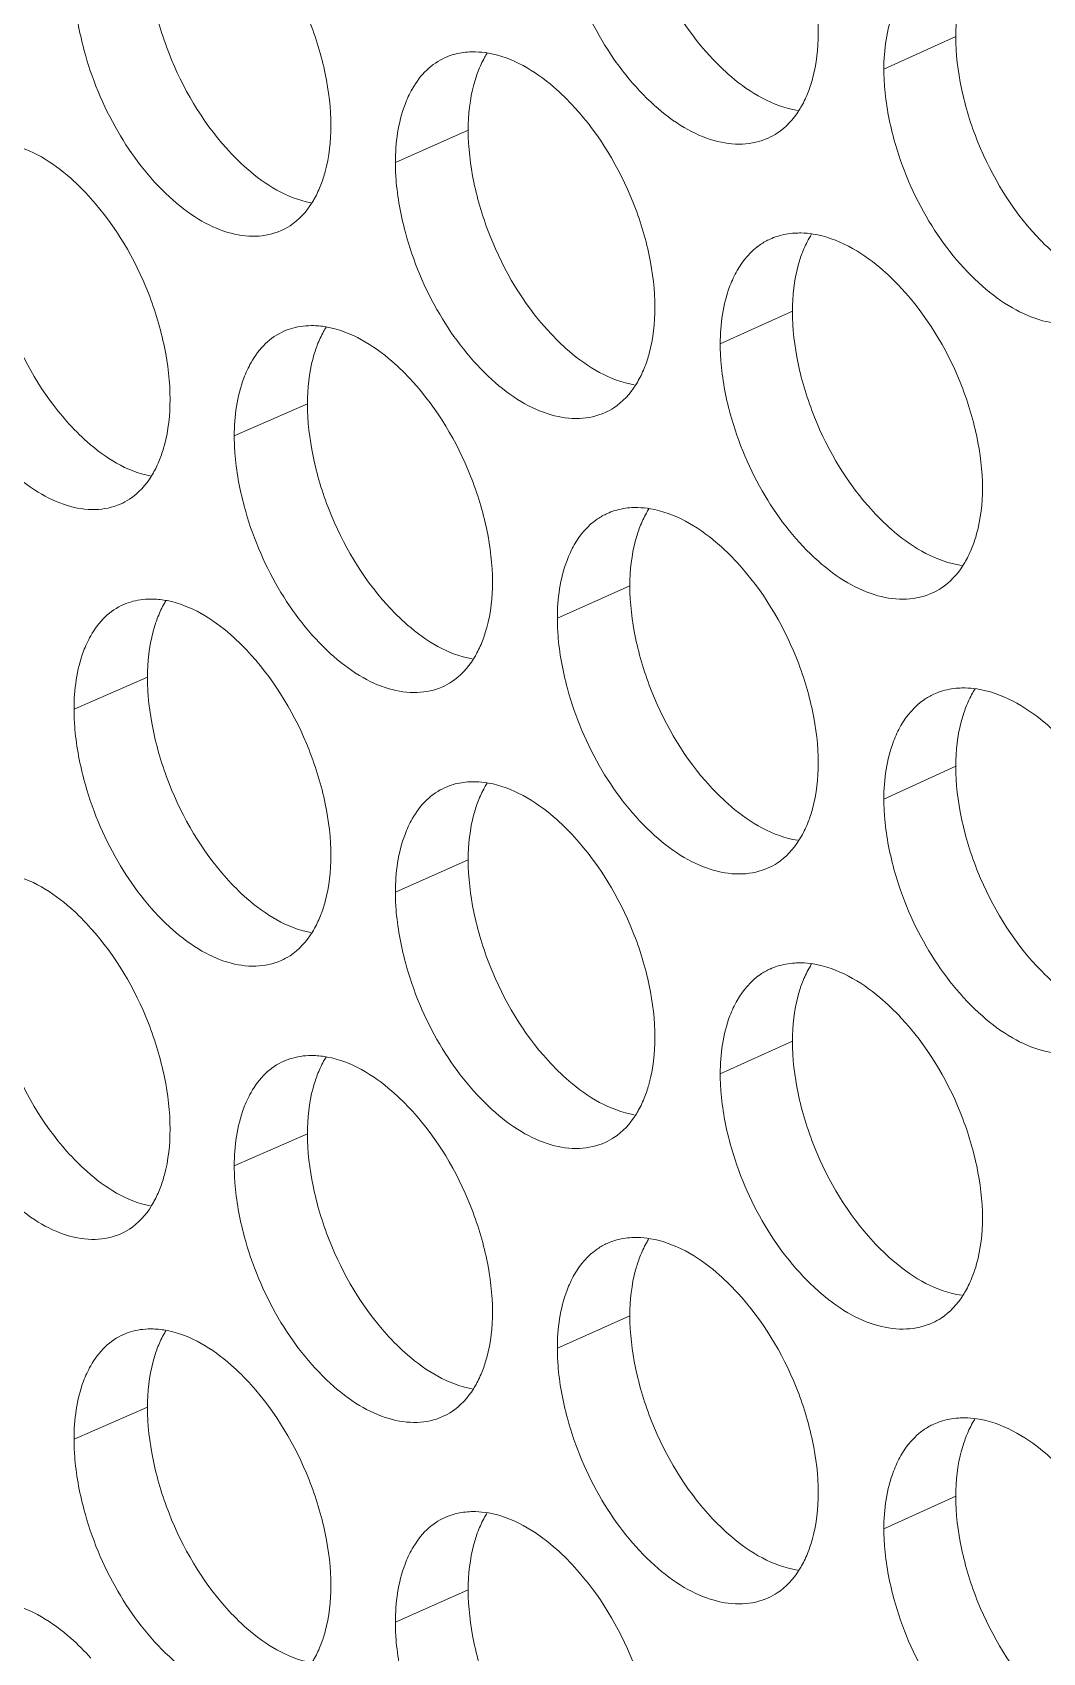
# Model space of a CAD drawing. Header units: millimetres. Extents: x 1177 to 4147, y 93 to 2194.
# Drawn here: x 2555.49 to 2566.4, y 786.15 to 803.63 of the extents above; entities that cross this region are included whole.
import ezdxf

# ---------------------------------------------------------------- set-up
doc = ezdxf.new("R2010")
doc.units = ezdxf.units.MM
doc.header["$LTSCALE"] = 0.1
doc.layers.get('0').update_dxf_attribs({"lineweight": 13})
doc.layers.add('标注', color=251, linetype='Continuous', lineweight=9)

# ---------------------------------------------------------------- blocks, each defined once
blk = doc.blocks.new('02')
at = {"layer": '标注'}
for p, q in [((4434.072, 739.255), (4432.963, 738.75)), ((4426.555, 737.811), (4425.432, 737.313)), ((4431.553, 735.018), (4430.44, 734.515)), ((4424.075, 733.591), (4422.948, 733.096)), ((4429.047, 730.786), (4427.929, 730.286)), ((4421.609, 729.377), (4420.477, 728.885)), ((4421.609, 729.377), (4420.477, 728.885)), ((4434.072, 728.005), (4432.963, 727.5)), ((4426.555, 726.561), (4425.432, 726.063)), ((4426.555, 726.561), (4425.432, 726.063)), ((4431.553, 723.768), (4430.44, 723.265)), ((4431.553, 723.768), (4430.44, 723.265)), ((4424.075, 722.341), (4422.948, 721.846)), ((4429.047, 719.536), (4427.929, 719.036)), ((4421.609, 718.127), (4420.477, 717.635)), ((4434.072, 716.755), (4432.963, 716.25)), ((4426.555, 715.311), (4425.432, 714.813))]:
    blk.add_line(p, q, dxfattribs=at)
for centre, radius, start, end in [((4426.606, 738.013), 1.001, 106.2734, 113.935), ((4431.628, 735.204), 1.017, 107.7472, 114.3481), ((4424.114, 733.802), 0.993, 105.5171, 113.729), ((4429.11, 730.981), 1.009, 107.0166, 114.1413), ((4421.636, 729.596), 0.984, 104.7476, 113.5233), ((4421.636, 729.596), 0.984, 104.7476, 113.5233), ((4434.159, 728.183), 1.026, 108.4653, 114.5554), ((4426.606, 726.763), 1.001, 106.2734, 113.935), ((4426.606, 726.763), 1.001, 106.2734, 113.935), ((4431.628, 723.954), 1.017, 107.7472, 114.3481), ((4431.628, 723.954), 1.017, 107.7472, 114.3481), ((4424.114, 722.552), 0.993, 105.5171, 113.729), ((4429.11, 719.731), 1.009, 107.0166, 114.1413), ((4421.636, 718.346), 0.984, 104.7476, 113.5233), ((4434.159, 716.933), 1.026, 108.4653, 114.5554), ((4426.606, 715.513), 1.001, 106.2734, 113.935)]:
    blk.add_arc(centre, radius, start, end, dxfattribs=at)
for points, knots in [([(4431.952, 739.305), (4431.952, 739.574), (4431.883, 740.133), (4431.551, 741.214), (4431.092, 741.97), (4430.706, 742.39)], [0, 0, 0, 0, 0.238495, 0.494451, 1, 1, 1, 1]), ([(4429.047, 742.036), (4429.047, 741.767), (4429.116, 741.208), (4429.444, 740.127), (4429.9, 739.369), (4430.284, 738.949)], [0, 0, 0, 0, 0.238709, 0.494811, 1, 1, 1, 1]), ([(4424.437, 737.876), (4424.437, 738.145), (4424.369, 738.704), (4424.042, 739.786), (4423.591, 740.545), (4423.21, 740.969)], [0, 0, 0, 0, 0.238705, 0.494901, 1, 1, 1, 1]), ([(4421.609, 740.627), (4421.609, 740.357), (4421.676, 739.798), (4422, 738.716), (4422.447, 737.955), (4422.827, 737.531)], [0, 0, 0, 0, 0.238919, 0.49526, 1, 1, 1, 1]), ([(4428.084, 740.456), (4428.203, 740.016), (4428.552, 739.187), (4429.226, 738.326), (4429.855, 737.844), (4430.321, 737.634), (4430.774, 737.57), (4431.058, 737.633), (4431.182, 737.689)], [0, 0, 0, 0, 0.298788, 0.580857, 0.705138, 0.814605, 0.911286, 1, 1, 1, 1]), ([(4420.477, 740.135), (4420.477, 740.048), (4420.492, 739.683), (4420.558, 739.322), (4420.629, 739.054)], [0, 0, 0, 0, 0.238111, 1, 1, 1, 1]), ([(4434.228, 740.164), (4434.202, 740.098), (4434.106, 739.804), (4434.072, 739.492), (4434.072, 739.255)], [0, 0, 0, 0, 0.231495, 1, 1, 1, 1]), ([(4433.226, 739.882), (4433.182, 739.806), (4433.018, 739.45), (4432.963, 739.052), (4432.963, 738.75)], [0, 0, 0, 0, 0.225686, 1, 1, 1, 1]), ([(4431.796, 738.397), (4431.822, 738.464), (4431.918, 738.757), (4431.952, 739.068), (4431.952, 739.305)], [0, 0, 0, 0, 0.231431, 1, 1, 1, 1]), ([(4434.072, 739.255), (4434.072, 738.986), (4434.141, 738.427), (4434.473, 737.347), (4434.934, 736.592), (4435.322, 736.174)], [0, 0, 0, 0, 0.23857, 0.494512, 1, 1, 1, 1]), ([(4420.629, 739.054), (4420.746, 738.614), (4421.087, 737.787), (4421.748, 736.922), (4422.365, 736.434), (4422.821, 736.219), (4423.267, 736.149), (4423.547, 736.207), (4423.669, 736.261)], [0, 0, 0, 0, 0.300212, 0.582985, 0.707214, 0.816283, 0.912228, 1, 1, 1, 1]), ([(4426.665, 739.017), (4426.635, 739.018), (4426.521, 739.016), (4426.407, 738.998), (4426.325, 738.974)], [0, 0, 0, 0, 0.256633, 1, 1, 1, 1]), ([(4426.845, 738.996), (4426.832, 738.974), (4426.78, 738.885), (4426.737, 738.791), (4426.708, 738.718)], [0, 0, 0, 0, 0.242119, 1, 1, 1, 1]), ([(4428.194, 738.161), (4428.093, 738.272), (4427.72, 738.64), (4427.239, 738.931), (4426.868, 738.997)], [0, 0, 0, 0, 0.285096, 1, 1, 1, 1]), ([(4430.284, 738.949), (4430.387, 738.837), (4430.765, 738.466), (4431.254, 738.175), (4431.631, 738.115)], [0, 0, 0, 0, 0.285206, 1, 1, 1, 1]), ([(4426.2, 738.928), (4426.095, 738.882), (4425.895, 738.745), (4425.752, 738.551), (4425.692, 738.444)], [0, 0, 0, 0, 0.481736, 1, 1, 1, 1]), ([(4426.708, 738.718), (4426.683, 738.652), (4426.588, 738.359), (4426.555, 738.047), (4426.555, 737.811)], [0, 0, 0, 0, 0.23105, 1, 1, 1, 1]), ([(4432.963, 738.75), (4432.963, 738.663), (4432.978, 738.299), (4433.046, 737.938), (4433.119, 737.671)], [0, 0, 0, 0, 0.238256, 1, 1, 1, 1]), ([(4425.692, 738.444), (4425.648, 738.368), (4425.485, 738.013), (4425.432, 737.615), (4425.432, 737.313)], [0, 0, 0, 0, 0.224968, 1, 1, 1, 1]), ([(4431.654, 738.114), (4431.667, 738.135), (4431.722, 738.226), (4431.767, 738.323), (4431.796, 738.397)], [0, 0, 0, 0, 0.242178, 1, 1, 1, 1]), ([(4429.434, 735.073), (4429.434, 735.342), (4429.365, 735.901), (4429.035, 736.982), (4428.579, 737.739), (4428.194, 738.161)], [0, 0, 0, 0, 0.238564, 0.494601, 1, 1, 1, 1]), ([(4431.182, 737.689), (4431.229, 737.71), (4431.417, 737.813), (4431.567, 737.977), (4431.654, 738.114)], [0, 0, 0, 0, 0.241969, 1, 1, 1, 1]), ([(4424.284, 736.969), (4424.309, 737.035), (4424.404, 737.328), (4424.437, 737.639), (4424.437, 737.876)], [0, 0, 0, 0, 0.230986, 1, 1, 1, 1]), ([(4426.555, 737.811), (4426.555, 737.541), (4426.623, 736.982), (4426.95, 735.9), (4427.402, 735.142), (4427.785, 734.72)], [0, 0, 0, 0, 0.238779, 0.49496, 1, 1, 1, 1]), ([(4420.738, 736.757), (4420.64, 736.867), (4420.28, 737.23), (4419.819, 737.523), (4419.459, 737.597)], [0, 0, 0, 0, 0.285164, 1, 1, 1, 1]), ([(4422.827, 737.531), (4422.926, 737.42), (4423.29, 737.053), (4423.761, 736.761), (4424.126, 736.692)], [0, 0, 0, 0, 0.285312, 1, 1, 1, 1]), ([(4433.119, 737.671), (4433.24, 737.23), (4433.594, 736.4), (4434.278, 735.541), (4434.915, 735.063), (4435.386, 734.857), (4435.845, 734.797), (4436.132, 734.864), (4436.256, 734.921)], [0, 0, 0, 0, 0.29785, 0.579458, 0.703775, 0.813505, 0.91067, 1, 1, 1, 1]), ([(4425.432, 737.313), (4425.432, 737.226), (4425.447, 736.862), (4425.514, 736.501), (4425.586, 736.233)], [0, 0, 0, 0, 0.238168, 1, 1, 1, 1]), ([(4424.148, 736.694), (4424.161, 736.715), (4424.213, 736.804), (4424.256, 736.897), (4424.284, 736.969)], [0, 0, 0, 0, 0.242119, 1, 1, 1, 1]), ([(4421.958, 733.661), (4421.958, 733.93), (4421.89, 734.489), (4421.566, 735.572), (4421.118, 736.332), (4420.738, 736.757)], [0, 0, 0, 0, 0.238776, 0.495052, 1, 1, 1, 1]), ([(4423.669, 736.261), (4423.717, 736.282), (4423.909, 736.385), (4424.061, 736.554), (4424.148, 736.694)], [0, 0, 0, 0, 0.241108, 1, 1, 1, 1]), ([(4419.156, 736.419), (4419.156, 736.149), (4419.223, 735.59), (4419.545, 734.507), (4419.99, 733.745), (4420.367, 733.32)], [0, 0, 0, 0, 0.23899, 0.49541, 1, 1, 1, 1]), ([(4425.586, 736.233), (4425.704, 735.793), (4426.05, 734.965), (4426.72, 734.102), (4427.345, 733.618), (4427.808, 733.406), (4428.258, 733.34), (4428.542, 733.402), (4428.664, 733.457)], [0, 0, 0, 0, 0.299261, 0.581563, 0.705826, 0.815161, 0.911598, 1, 1, 1, 1]), ([(4431.685, 736.225), (4431.653, 736.225), (4431.53, 736.223), (4431.406, 736.201), (4431.318, 736.173)], [0, 0, 0, 0, 0.25692, 1, 1, 1, 1]), ([(4431.85, 736.21), (4431.836, 736.188), (4431.782, 736.097), (4431.737, 736.001), (4431.708, 735.926)], [0, 0, 0, 0, 0.242162, 1, 1, 1, 1]), ([(4433.231, 735.375), (4433.127, 735.487), (4432.745, 735.859), (4432.252, 736.148), (4431.873, 736.208)], [0, 0, 0, 0, 0.28502, 1, 1, 1, 1]), ([(4431.209, 736.131), (4431.157, 736.107), (4430.95, 735.992), (4430.791, 735.802), (4430.702, 735.647)], [0, 0, 0, 0, 0.240568, 1, 1, 1, 1]), ([(4435.322, 736.174), (4435.427, 736.061), (4435.814, 735.687), (4436.316, 735.398), (4436.699, 735.344)], [0, 0, 0, 0, 0.285106, 1, 1, 1, 1]), ([(4431.708, 735.926), (4431.682, 735.86), (4431.587, 735.566), (4431.553, 735.255), (4431.553, 735.018)], [0, 0, 0, 0, 0.231346, 1, 1, 1, 1]), ([(4430.702, 735.647), (4430.658, 735.571), (4430.494, 735.215), (4430.44, 734.817), (4430.44, 734.515)], [0, 0, 0, 0, 0.225445, 1, 1, 1, 1]), ([(4434.484, 732.294), (4434.484, 732.563), (4434.414, 733.121), (4434.08, 734.202), (4433.619, 734.957), (4433.231, 735.375)], [0, 0, 0, 0, 0.238425, 0.494301, 1, 1, 1, 1]), ([(4429.279, 734.165), (4429.305, 734.232), (4429.4, 734.525), (4429.434, 734.836), (4429.434, 735.073)], [0, 0, 0, 0, 0.231283, 1, 1, 1, 1]), ([(4431.553, 735.018), (4431.553, 734.749), (4431.622, 734.19), (4431.952, 733.109), (4432.41, 732.352), (4432.797, 731.933)], [0, 0, 0, 0, 0.238639, 0.494661, 1, 1, 1, 1]), ([(4418.171, 734.848), (4418.287, 734.408), (4418.626, 733.582), (4419.282, 732.716), (4419.895, 732.226), (4420.348, 732.009), (4420.791, 731.937), (4421.07, 731.993), (4421.191, 732.046)], [0, 0, 0, 0, 0.30069, 0.583702, 0.707914, 0.81685, 0.912547, 1, 1, 1, 1]), ([(4423.715, 734.711), (4423.61, 734.665), (4423.41, 734.528), (4423.267, 734.334), (4423.206, 734.227)], [0, 0, 0, 0, 0.481324, 1, 1, 1, 1]), ([(4424.363, 734.772), (4424.35, 734.751), (4424.298, 734.663), (4424.256, 734.57), (4424.228, 734.498)], [0, 0, 0, 0, 0.242103, 1, 1, 1, 1]), ([(4425.696, 733.937), (4425.596, 734.047), (4425.227, 734.414), (4424.752, 734.706), (4424.385, 734.774)], [0, 0, 0, 0, 0.285125, 1, 1, 1, 1]), ([(4427.785, 734.72), (4427.887, 734.609), (4428.26, 734.239), (4428.743, 733.948), (4429.116, 733.885)], [0, 0, 0, 0, 0.285248, 1, 1, 1, 1]), ([(4424.228, 734.498), (4424.203, 734.432), (4424.108, 734.139), (4424.075, 733.828), (4424.075, 733.591)], [0, 0, 0, 0, 0.230902, 1, 1, 1, 1]), ([(4430.44, 734.515), (4430.44, 734.428), (4430.455, 734.064), (4430.522, 733.703), (4430.595, 733.436)], [0, 0, 0, 0, 0.238227, 1, 1, 1, 1]), ([(4423.206, 734.227), (4423.163, 734.151), (4423.001, 733.795), (4422.948, 733.398), (4422.948, 733.096)], [0, 0, 0, 0, 0.224731, 1, 1, 1, 1]), ([(4429.139, 733.885), (4429.152, 733.906), (4429.206, 733.996), (4429.25, 734.091), (4429.279, 734.165)], [0, 0, 0, 0, 0.242155, 1, 1, 1, 1]), ([(4426.929, 730.846), (4426.929, 731.116), (4426.86, 731.675), (4426.532, 732.756), (4426.079, 733.514), (4425.696, 733.937)], [0, 0, 0, 0, 0.238635, 0.494751, 1, 1, 1, 1]), ([(4428.664, 733.457), (4428.712, 733.478), (4428.901, 733.581), (4429.052, 733.747), (4429.139, 733.885)], [0, 0, 0, 0, 0.24169, 1, 1, 1, 1]), ([(4421.806, 732.754), (4421.831, 732.821), (4421.925, 733.114), (4421.958, 733.424), (4421.958, 733.661)], [0, 0, 0, 0, 0.230838, 1, 1, 1, 1]), ([(4424.075, 733.591), (4424.075, 733.321), (4424.143, 732.762), (4424.468, 731.68), (4424.918, 730.921), (4425.3, 730.498)], [0, 0, 0, 0, 0.238849, 0.49511, 1, 1, 1, 1]), ([(4420.367, 733.32), (4420.465, 733.21), (4420.825, 732.844), (4421.289, 732.551), (4421.651, 732.48)], [0, 0, 0, 0, 0.285334, 1, 1, 1, 1]), ([(4430.595, 733.436), (4430.715, 732.995), (4431.066, 732.166), (4431.746, 731.306), (4432.379, 730.825), (4432.847, 730.617), (4433.303, 730.556), (4433.588, 730.62), (4433.712, 730.677)], [0, 0, 0, 0, 0.298318, 0.580156, 0.704454, 0.814053, 0.910977, 1, 1, 1, 1]), ([(4422.948, 733.096), (4422.948, 733.009), (4422.963, 732.645), (4423.029, 732.284), (4423.101, 732.015)], [0, 0, 0, 0, 0.23814, 1, 1, 1, 1]), ([(4421.673, 732.483), (4421.686, 732.504), (4421.736, 732.591), (4421.778, 732.683), (4421.806, 732.754)], [0, 0, 0, 0, 0.242107, 1, 1, 1, 1]), ([(4421.191, 732.046), (4421.24, 732.067), (4421.433, 732.171), (4421.586, 732.342), (4421.673, 732.483)], [0, 0, 0, 0, 0.240804, 1, 1, 1, 1]), ([(4434.327, 731.385), (4434.353, 731.452), (4434.449, 731.745), (4434.484, 732.057), (4434.484, 732.294)], [0, 0, 0, 0, 0.23158, 1, 1, 1, 1]), ([(4423.101, 732.015), (4423.219, 731.575), (4423.562, 730.748), (4424.227, 729.884), (4424.849, 729.398), (4425.308, 729.185), (4425.756, 729.117), (4426.038, 729.176), (4426.16, 729.231)], [0, 0, 0, 0, 0.299735, 0.582272, 0.706518, 0.81572, 0.911912, 1, 1, 1, 1]), ([(4429.168, 731.993), (4429.138, 731.994), (4429.019, 731.992), (4428.9, 731.972), (4428.815, 731.946)], [0, 0, 0, 0, 0.25678, 1, 1, 1, 1]), ([(4429.341, 731.975), (4429.328, 731.953), (4429.274, 731.863), (4429.23, 731.768), (4429.202, 731.694)], [0, 0, 0, 0, 0.242139, 1, 1, 1, 1]), ([(4430.706, 731.14), (4430.604, 731.252), (4430.226, 731.621), (4429.739, 731.912), (4429.364, 731.974)], [0, 0, 0, 0, 0.285061, 1, 1, 1, 1]), ([(4428.698, 731.902), (4428.646, 731.878), (4428.438, 731.763), (4428.279, 731.573), (4428.19, 731.418)], [0, 0, 0, 0, 0.240345, 1, 1, 1, 1]), ([(4429.202, 731.694), (4429.176, 731.628), (4429.081, 731.335), (4429.047, 731.023), (4429.047, 730.786)], [0, 0, 0, 0, 0.231198, 1, 1, 1, 1]), ([(4432.797, 731.933), (4432.9, 731.821), (4433.283, 731.448), (4433.779, 731.158), (4434.158, 731.101)], [0, 0, 0, 0, 0.285159, 1, 1, 1, 1]), ([(4428.19, 731.418), (4428.147, 731.341), (4427.983, 730.986), (4427.929, 730.588), (4427.929, 730.286)], [0, 0, 0, 0, 0.225206, 1, 1, 1, 1]), ([(4434.182, 731.098), (4434.196, 731.12), (4434.251, 731.212), (4434.297, 731.31), (4434.327, 731.385)], [0, 0, 0, 0, 0.242205, 1, 1, 1, 1]), ([(4431.952, 728.055), (4431.952, 728.324), (4431.883, 728.883), (4431.551, 729.964), (4431.092, 730.72), (4430.706, 731.14)], [0, 0, 0, 0, 0.238495, 0.494451, 1, 1, 1, 1]), ([(4433.712, 730.677), (4433.759, 730.698), (4433.945, 730.801), (4434.095, 730.963), (4434.182, 731.098)], [0, 0, 0, 0, 0.242239, 1, 1, 1, 1]), ([(4426.775, 729.939), (4426.8, 730.006), (4426.895, 730.299), (4426.929, 730.61), (4426.929, 730.846)], [0, 0, 0, 0, 0.231134, 1, 1, 1, 1]), ([(4429.047, 730.786), (4429.047, 730.517), (4429.116, 729.958), (4429.444, 728.877), (4429.9, 728.119), (4430.284, 727.699)], [0, 0, 0, 0, 0.238709, 0.494811, 1, 1, 1, 1]), ([(4421.243, 730.499), (4421.138, 730.453), (4420.937, 730.317), (4420.795, 730.122), (4420.734, 730.015)], [0, 0, 0, 0, 0.480902, 1, 1, 1, 1]), ([(4421.243, 730.499), (4421.138, 730.453), (4420.937, 730.317), (4420.795, 730.122), (4420.734, 730.015)], [0, 0, 0, 0, 0.480902, 1, 1, 1, 1]), ([(4421.893, 730.555), (4421.881, 730.534), (4421.83, 730.447), (4421.788, 730.355), (4421.761, 730.284)], [0, 0, 0, 0, 0.242091, 1, 1, 1, 1]), ([(4421.893, 730.555), (4421.881, 730.534), (4421.83, 730.447), (4421.788, 730.355), (4421.761, 730.284)], [0, 0, 0, 0, 0.242091, 1, 1, 1, 1]), ([(4423.21, 729.719), (4423.111, 729.829), (4422.747, 730.194), (4422.279, 730.487), (4421.915, 730.558)], [0, 0, 0, 0, 0.285148, 1, 1, 1, 1]), ([(4423.21, 729.719), (4423.111, 729.829), (4422.747, 730.194), (4422.279, 730.487), (4421.915, 730.558)], [0, 0, 0, 0, 0.285148, 1, 1, 1, 1]), ([(4425.3, 730.498), (4425.4, 730.387), (4425.769, 730.018), (4426.246, 729.726), (4426.614, 729.661)], [0, 0, 0, 0, 0.285283, 1, 1, 1, 1]), ([(4421.761, 730.284), (4421.736, 730.218), (4421.642, 729.924), (4421.609, 729.613), (4421.609, 729.377)], [0, 0, 0, 0, 0.230754, 1, 1, 1, 1]), ([(4421.761, 730.284), (4421.736, 730.218), (4421.642, 729.924), (4421.609, 729.613), (4421.609, 729.377)], [0, 0, 0, 0, 0.230754, 1, 1, 1, 1]), ([(4427.929, 730.286), (4427.929, 730.199), (4427.944, 729.835), (4428.011, 729.474), (4428.084, 729.206)], [0, 0, 0, 0, 0.238197, 1, 1, 1, 1]), ([(4420.734, 730.015), (4420.691, 729.939), (4420.53, 729.584), (4420.477, 729.186), (4420.477, 728.885)], [0, 0, 0, 0, 0.224496, 1, 1, 1, 1]), ([(4420.734, 730.015), (4420.691, 729.939), (4420.53, 729.584), (4420.477, 729.186), (4420.477, 728.885)], [0, 0, 0, 0, 0.224496, 1, 1, 1, 1]), ([(4424.437, 726.626), (4424.437, 726.895), (4424.369, 727.454), (4424.042, 728.536), (4423.591, 729.295), (4423.21, 729.719)], [0, 0, 0, 0, 0.238705, 0.494901, 1, 1, 1, 1]), ([(4424.437, 726.626), (4424.437, 726.895), (4424.369, 727.454), (4424.042, 728.536), (4423.591, 729.295), (4423.21, 729.719)], [0, 0, 0, 0, 0.238705, 0.494901, 1, 1, 1, 1]), ([(4426.637, 729.662), (4426.65, 729.683), (4426.703, 729.772), (4426.746, 729.866), (4426.775, 729.939)], [0, 0, 0, 0, 0.242135, 1, 1, 1, 1]), ([(4426.16, 729.231), (4426.208, 729.252), (4426.399, 729.355), (4426.55, 729.523), (4426.637, 729.662)], [0, 0, 0, 0, 0.241404, 1, 1, 1, 1]), ([(4421.609, 729.377), (4421.609, 729.107), (4421.676, 728.548), (4422, 727.466), (4422.447, 726.705), (4422.827, 726.281)], [0, 0, 0, 0, 0.238919, 0.49526, 1, 1, 1, 1]), ([(4421.609, 729.377), (4421.609, 729.107), (4421.676, 728.548), (4422, 727.466), (4422.447, 726.705), (4422.827, 726.281)], [0, 0, 0, 0, 0.238919, 0.49526, 1, 1, 1, 1]), ([(4428.084, 729.206), (4428.203, 728.766), (4428.552, 727.937), (4429.226, 727.076), (4429.855, 726.594), (4430.321, 726.384), (4430.774, 726.32), (4431.058, 726.383), (4431.182, 726.439)], [0, 0, 0, 0, 0.298788, 0.580857, 0.705138, 0.814605, 0.911286, 1, 1, 1, 1]), ([(4434.215, 729.212), (4434.182, 729.213), (4434.053, 729.21), (4433.925, 729.186), (4433.835, 729.156)], [0, 0, 0, 0, 0.257054, 1, 1, 1, 1]), ([(4434.372, 729.2), (4434.358, 729.179), (4434.303, 729.087), (4434.257, 728.99), (4434.228, 728.914)], [0, 0, 0, 0, 0.242189, 1, 1, 1, 1]), ([(4435.769, 728.367), (4435.664, 728.479), (4435.277, 728.852), (4434.778, 729.141), (4434.396, 729.197)], [0, 0, 0, 0, 0.284973, 1, 1, 1, 1]), ([(4433.733, 729.116), (4433.681, 729.092), (4433.475, 728.976), (4433.315, 728.787), (4433.226, 728.632)], [0, 0, 0, 0, 0.240785, 1, 1, 1, 1]), ([(4420.477, 728.885), (4420.477, 728.798), (4420.492, 728.433), (4420.558, 728.072), (4420.629, 727.804)], [0, 0, 0, 0, 0.238111, 1, 1, 1, 1]), ([(4420.477, 728.885), (4420.477, 728.798), (4420.492, 728.433), (4420.558, 728.072), (4420.629, 727.804)], [0, 0, 0, 0, 0.238111, 1, 1, 1, 1]), ([(4434.228, 728.914), (4434.202, 728.848), (4434.106, 728.554), (4434.072, 728.242), (4434.072, 728.005)], [0, 0, 0, 0, 0.231495, 1, 1, 1, 1]), ([(4433.226, 728.632), (4433.182, 728.556), (4433.018, 728.2), (4432.963, 727.802), (4432.963, 727.5)], [0, 0, 0, 0, 0.225686, 1, 1, 1, 1]), ([(4431.796, 727.147), (4431.822, 727.214), (4431.918, 727.507), (4431.952, 727.818), (4431.952, 728.055)], [0, 0, 0, 0, 0.231431, 1, 1, 1, 1]), ([(4434.072, 728.005), (4434.072, 727.736), (4434.141, 727.177), (4434.473, 726.097), (4434.934, 725.342), (4435.322, 724.924)], [0, 0, 0, 0, 0.23857, 0.494512, 1, 1, 1, 1]), ([(4420.629, 727.804), (4420.746, 727.364), (4421.087, 726.537), (4421.748, 725.672), (4422.365, 725.184), (4422.821, 724.969), (4423.267, 724.899), (4423.547, 724.957), (4423.669, 725.011)], [0, 0, 0, 0, 0.300212, 0.582985, 0.707214, 0.816283, 0.912228, 1, 1, 1, 1]), ([(4420.629, 727.804), (4420.746, 727.364), (4421.087, 726.537), (4421.748, 725.672), (4422.365, 725.184), (4422.821, 724.969), (4423.267, 724.899), (4423.547, 724.957), (4423.669, 725.011)], [0, 0, 0, 0, 0.300212, 0.582985, 0.707214, 0.816283, 0.912228, 1, 1, 1, 1]), ([(4426.665, 727.767), (4426.635, 727.768), (4426.521, 727.766), (4426.407, 727.748), (4426.325, 727.724)], [0, 0, 0, 0, 0.256633, 1, 1, 1, 1]), ([(4426.665, 727.767), (4426.635, 727.768), (4426.521, 727.766), (4426.407, 727.748), (4426.325, 727.724)], [0, 0, 0, 0, 0.256633, 1, 1, 1, 1]), ([(4426.845, 727.746), (4426.832, 727.724), (4426.78, 727.635), (4426.737, 727.541), (4426.708, 727.468)], [0, 0, 0, 0, 0.242119, 1, 1, 1, 1]), ([(4426.845, 727.746), (4426.832, 727.724), (4426.78, 727.635), (4426.737, 727.541), (4426.708, 727.468)], [0, 0, 0, 0, 0.242119, 1, 1, 1, 1]), ([(4428.194, 726.911), (4428.093, 727.022), (4427.72, 727.39), (4427.239, 727.681), (4426.868, 727.747)], [0, 0, 0, 0, 0.285096, 1, 1, 1, 1]), ([(4428.194, 726.911), (4428.093, 727.022), (4427.72, 727.39), (4427.239, 727.681), (4426.868, 727.747)], [0, 0, 0, 0, 0.285096, 1, 1, 1, 1]), ([(4430.284, 727.699), (4430.387, 727.587), (4430.765, 727.216), (4431.254, 726.925), (4431.631, 726.865)], [0, 0, 0, 0, 0.285206, 1, 1, 1, 1]), ([(4426.2, 727.678), (4426.095, 727.632), (4425.895, 727.495), (4425.752, 727.301), (4425.692, 727.194)], [0, 0, 0, 0, 0.481736, 1, 1, 1, 1]), ([(4426.2, 727.678), (4426.095, 727.632), (4425.895, 727.495), (4425.752, 727.301), (4425.692, 727.194)], [0, 0, 0, 0, 0.481736, 1, 1, 1, 1]), ([(4426.708, 727.468), (4426.683, 727.402), (4426.588, 727.109), (4426.555, 726.797), (4426.555, 726.561)], [0, 0, 0, 0, 0.23105, 1, 1, 1, 1]), ([(4426.708, 727.468), (4426.683, 727.402), (4426.588, 727.109), (4426.555, 726.797), (4426.555, 726.561)], [0, 0, 0, 0, 0.23105, 1, 1, 1, 1]), ([(4432.963, 727.5), (4432.963, 727.413), (4432.978, 727.049), (4433.046, 726.688), (4433.119, 726.421)], [0, 0, 0, 0, 0.238256, 1, 1, 1, 1]), ([(4425.692, 727.194), (4425.648, 727.118), (4425.485, 726.763), (4425.432, 726.365), (4425.432, 726.063)], [0, 0, 0, 0, 0.224968, 1, 1, 1, 1]), ([(4425.692, 727.194), (4425.648, 727.118), (4425.485, 726.763), (4425.432, 726.365), (4425.432, 726.063)], [0, 0, 0, 0, 0.224968, 1, 1, 1, 1]), ([(4431.654, 726.864), (4431.667, 726.885), (4431.722, 726.976), (4431.767, 727.073), (4431.796, 727.147)], [0, 0, 0, 0, 0.242178, 1, 1, 1, 1]), ([(4429.434, 723.823), (4429.434, 724.092), (4429.365, 724.651), (4429.035, 725.732), (4428.579, 726.489), (4428.194, 726.911)], [0, 0, 0, 0, 0.238564, 0.494601, 1, 1, 1, 1]), ([(4429.434, 723.823), (4429.434, 724.092), (4429.365, 724.651), (4429.035, 725.732), (4428.579, 726.489), (4428.194, 726.911)], [0, 0, 0, 0, 0.238564, 0.494601, 1, 1, 1, 1]), ([(4431.182, 726.439), (4431.229, 726.46), (4431.417, 726.563), (4431.567, 726.727), (4431.654, 726.864)], [0, 0, 0, 0, 0.241969, 1, 1, 1, 1]), ([(4424.284, 725.719), (4424.309, 725.785), (4424.404, 726.078), (4424.437, 726.389), (4424.437, 726.626)], [0, 0, 0, 0, 0.230986, 1, 1, 1, 1]), ([(4424.284, 725.719), (4424.309, 725.785), (4424.404, 726.078), (4424.437, 726.389), (4424.437, 726.626)], [0, 0, 0, 0, 0.230986, 1, 1, 1, 1]), ([(4426.555, 726.561), (4426.555, 726.291), (4426.623, 725.732), (4426.95, 724.65), (4427.402, 723.892), (4427.785, 723.47)], [0, 0, 0, 0, 0.238779, 0.49496, 1, 1, 1, 1]), ([(4426.555, 726.561), (4426.555, 726.291), (4426.623, 725.732), (4426.95, 724.65), (4427.402, 723.892), (4427.785, 723.47)], [0, 0, 0, 0, 0.238779, 0.49496, 1, 1, 1, 1]), ([(4420.738, 725.507), (4420.64, 725.617), (4420.28, 725.98), (4419.819, 726.273), (4419.459, 726.347)], [0, 0, 0, 0, 0.285164, 1, 1, 1, 1]), ([(4422.827, 726.281), (4422.926, 726.17), (4423.29, 725.803), (4423.761, 725.511), (4424.126, 725.442)], [0, 0, 0, 0, 0.285312, 1, 1, 1, 1]), ([(4422.827, 726.281), (4422.926, 726.17), (4423.29, 725.803), (4423.761, 725.511), (4424.126, 725.442)], [0, 0, 0, 0, 0.285312, 1, 1, 1, 1]), ([(4433.119, 726.421), (4433.24, 725.98), (4433.594, 725.15), (4434.278, 724.291), (4434.915, 723.813), (4435.386, 723.607), (4435.845, 723.547), (4436.132, 723.614), (4436.256, 723.671)], [0, 0, 0, 0, 0.29785, 0.579458, 0.703775, 0.813505, 0.91067, 1, 1, 1, 1]), ([(4425.432, 726.063), (4425.432, 725.976), (4425.447, 725.612), (4425.514, 725.251), (4425.586, 724.983)], [0, 0, 0, 0, 0.238168, 1, 1, 1, 1]), ([(4425.432, 726.063), (4425.432, 725.976), (4425.447, 725.612), (4425.514, 725.251), (4425.586, 724.983)], [0, 0, 0, 0, 0.238168, 1, 1, 1, 1]), ([(4424.148, 725.444), (4424.161, 725.465), (4424.213, 725.554), (4424.256, 725.647), (4424.284, 725.719)], [0, 0, 0, 0, 0.242119, 1, 1, 1, 1]), ([(4424.148, 725.444), (4424.161, 725.465), (4424.213, 725.554), (4424.256, 725.647), (4424.284, 725.719)], [0, 0, 0, 0, 0.242119, 1, 1, 1, 1]), ([(4421.958, 722.411), (4421.958, 722.68), (4421.89, 723.239), (4421.566, 724.322), (4421.118, 725.082), (4420.738, 725.507)], [0, 0, 0, 0, 0.238776, 0.495052, 1, 1, 1, 1]), ([(4423.669, 725.011), (4423.717, 725.032), (4423.909, 725.135), (4424.061, 725.304), (4424.148, 725.444)], [0, 0, 0, 0, 0.241108, 1, 1, 1, 1]), ([(4423.669, 725.011), (4423.717, 725.032), (4423.909, 725.135), (4424.061, 725.304), (4424.148, 725.444)], [0, 0, 0, 0, 0.241108, 1, 1, 1, 1]), ([(4419.156, 725.169), (4419.156, 724.899), (4419.223, 724.34), (4419.545, 723.257), (4419.99, 722.495), (4420.367, 722.07)], [0, 0, 0, 0, 0.23899, 0.49541, 1, 1, 1, 1]), ([(4425.586, 724.983), (4425.704, 724.543), (4426.05, 723.715), (4426.72, 722.852), (4427.345, 722.368), (4427.808, 722.156), (4428.258, 722.09), (4428.542, 722.152), (4428.664, 722.207)], [0, 0, 0, 0, 0.299261, 0.581563, 0.705826, 0.815161, 0.911598, 1, 1, 1, 1]), ([(4425.586, 724.983), (4425.704, 724.543), (4426.05, 723.715), (4426.72, 722.852), (4427.345, 722.368), (4427.808, 722.156), (4428.258, 722.09), (4428.542, 722.152), (4428.664, 722.207)], [0, 0, 0, 0, 0.299261, 0.581563, 0.705826, 0.815161, 0.911598, 1, 1, 1, 1]), ([(4431.685, 724.975), (4431.653, 724.975), (4431.53, 724.973), (4431.406, 724.951), (4431.318, 724.923)], [0, 0, 0, 0, 0.25692, 1, 1, 1, 1]), ([(4431.685, 724.975), (4431.653, 724.975), (4431.53, 724.973), (4431.406, 724.951), (4431.318, 724.923)], [0, 0, 0, 0, 0.25692, 1, 1, 1, 1]), ([(4431.85, 724.96), (4431.836, 724.938), (4431.782, 724.847), (4431.737, 724.751), (4431.708, 724.676)], [0, 0, 0, 0, 0.242162, 1, 1, 1, 1]), ([(4431.85, 724.96), (4431.836, 724.938), (4431.782, 724.847), (4431.737, 724.751), (4431.708, 724.676)], [0, 0, 0, 0, 0.242162, 1, 1, 1, 1]), ([(4433.231, 724.125), (4433.127, 724.237), (4432.745, 724.609), (4432.252, 724.898), (4431.873, 724.958)], [0, 0, 0, 0, 0.28502, 1, 1, 1, 1]), ([(4433.231, 724.125), (4433.127, 724.237), (4432.745, 724.609), (4432.252, 724.898), (4431.873, 724.958)], [0, 0, 0, 0, 0.28502, 1, 1, 1, 1]), ([(4431.209, 724.881), (4431.157, 724.857), (4430.95, 724.742), (4430.791, 724.552), (4430.702, 724.397)], [0, 0, 0, 0, 0.240568, 1, 1, 1, 1]), ([(4431.209, 724.881), (4431.157, 724.857), (4430.95, 724.742), (4430.791, 724.552), (4430.702, 724.397)], [0, 0, 0, 0, 0.240568, 1, 1, 1, 1]), ([(4435.322, 724.924), (4435.427, 724.811), (4435.814, 724.437), (4436.316, 724.148), (4436.699, 724.094)], [0, 0, 0, 0, 0.285106, 1, 1, 1, 1]), ([(4431.708, 724.676), (4431.682, 724.61), (4431.587, 724.316), (4431.553, 724.005), (4431.553, 723.768)], [0, 0, 0, 0, 0.231346, 1, 1, 1, 1]), ([(4431.708, 724.676), (4431.682, 724.61), (4431.587, 724.316), (4431.553, 724.005), (4431.553, 723.768)], [0, 0, 0, 0, 0.231346, 1, 1, 1, 1]), ([(4430.702, 724.397), (4430.658, 724.321), (4430.494, 723.965), (4430.44, 723.567), (4430.44, 723.265)], [0, 0, 0, 0, 0.225445, 1, 1, 1, 1]), ([(4430.702, 724.397), (4430.658, 724.321), (4430.494, 723.965), (4430.44, 723.567), (4430.44, 723.265)], [0, 0, 0, 0, 0.225445, 1, 1, 1, 1]), ([(4434.484, 721.044), (4434.484, 721.313), (4434.414, 721.871), (4434.08, 722.952), (4433.619, 723.707), (4433.231, 724.125)], [0, 0, 0, 0, 0.238425, 0.494301, 1, 1, 1, 1]), ([(4434.484, 721.044), (4434.484, 721.313), (4434.414, 721.871), (4434.08, 722.952), (4433.619, 723.707), (4433.231, 724.125)], [0, 0, 0, 0, 0.238425, 0.494301, 1, 1, 1, 1]), ([(4429.279, 722.915), (4429.305, 722.982), (4429.4, 723.275), (4429.434, 723.586), (4429.434, 723.823)], [0, 0, 0, 0, 0.231283, 1, 1, 1, 1]), ([(4429.279, 722.915), (4429.305, 722.982), (4429.4, 723.275), (4429.434, 723.586), (4429.434, 723.823)], [0, 0, 0, 0, 0.231283, 1, 1, 1, 1]), ([(4431.553, 723.768), (4431.553, 723.499), (4431.622, 722.94), (4431.952, 721.859), (4432.41, 721.102), (4432.797, 720.683)], [0, 0, 0, 0, 0.238639, 0.494661, 1, 1, 1, 1]), ([(4431.553, 723.768), (4431.553, 723.499), (4431.622, 722.94), (4431.952, 721.859), (4432.41, 721.102), (4432.797, 720.683)], [0, 0, 0, 0, 0.238639, 0.494661, 1, 1, 1, 1]), ([(4418.171, 723.598), (4418.287, 723.158), (4418.626, 722.332), (4419.282, 721.466), (4419.895, 720.976), (4420.348, 720.759), (4420.791, 720.687), (4421.07, 720.743), (4421.191, 720.796)], [0, 0, 0, 0, 0.30069, 0.583702, 0.707914, 0.81685, 0.912547, 1, 1, 1, 1]), ([(4423.715, 723.461), (4423.61, 723.415), (4423.41, 723.278), (4423.267, 723.084), (4423.206, 722.977)], [0, 0, 0, 0, 0.481324, 1, 1, 1, 1]), ([(4424.363, 723.522), (4424.35, 723.501), (4424.298, 723.413), (4424.256, 723.32), (4424.228, 723.248)], [0, 0, 0, 0, 0.242103, 1, 1, 1, 1]), ([(4425.696, 722.687), (4425.596, 722.797), (4425.227, 723.164), (4424.752, 723.456), (4424.385, 723.524)], [0, 0, 0, 0, 0.285125, 1, 1, 1, 1]), ([(4427.785, 723.47), (4427.887, 723.359), (4428.26, 722.989), (4428.743, 722.698), (4429.116, 722.635)], [0, 0, 0, 0, 0.285248, 1, 1, 1, 1]), ([(4427.785, 723.47), (4427.887, 723.359), (4428.26, 722.989), (4428.743, 722.698), (4429.116, 722.635)], [0, 0, 0, 0, 0.285248, 1, 1, 1, 1]), ([(4424.228, 723.248), (4424.203, 723.182), (4424.108, 722.889), (4424.075, 722.578), (4424.075, 722.341)], [0, 0, 0, 0, 0.230902, 1, 1, 1, 1]), ([(4430.44, 723.265), (4430.44, 723.178), (4430.455, 722.814), (4430.522, 722.453), (4430.595, 722.186)], [0, 0, 0, 0, 0.238227, 1, 1, 1, 1]), ([(4430.44, 723.265), (4430.44, 723.178), (4430.455, 722.814), (4430.522, 722.453), (4430.595, 722.186)], [0, 0, 0, 0, 0.238227, 1, 1, 1, 1]), ([(4423.206, 722.977), (4423.163, 722.901), (4423.001, 722.545), (4422.948, 722.148), (4422.948, 721.846)], [0, 0, 0, 0, 0.224731, 1, 1, 1, 1]), ([(4429.139, 722.635), (4429.152, 722.656), (4429.206, 722.746), (4429.25, 722.841), (4429.279, 722.915)], [0, 0, 0, 0, 0.242155, 1, 1, 1, 1]), ([(4429.139, 722.635), (4429.152, 722.656), (4429.206, 722.746), (4429.25, 722.841), (4429.279, 722.915)], [0, 0, 0, 0, 0.242155, 1, 1, 1, 1]), ([(4426.929, 719.596), (4426.929, 719.866), (4426.86, 720.425), (4426.532, 721.506), (4426.079, 722.264), (4425.696, 722.687)], [0, 0, 0, 0, 0.238635, 0.494751, 1, 1, 1, 1]), ([(4428.664, 722.207), (4428.712, 722.228), (4428.901, 722.331), (4429.052, 722.497), (4429.139, 722.635)], [0, 0, 0, 0, 0.24169, 1, 1, 1, 1]), ([(4428.664, 722.207), (4428.712, 722.228), (4428.901, 722.331), (4429.052, 722.497), (4429.139, 722.635)], [0, 0, 0, 0, 0.24169, 1, 1, 1, 1]), ([(4421.806, 721.504), (4421.831, 721.571), (4421.925, 721.864), (4421.958, 722.174), (4421.958, 722.411)], [0, 0, 0, 0, 0.230838, 1, 1, 1, 1]), ([(4424.075, 722.341), (4424.075, 722.071), (4424.143, 721.512), (4424.468, 720.43), (4424.918, 719.671), (4425.3, 719.248)], [0, 0, 0, 0, 0.238849, 0.49511, 1, 1, 1, 1]), ([(4420.367, 722.07), (4420.465, 721.96), (4420.825, 721.594), (4421.289, 721.301), (4421.651, 721.23)], [0, 0, 0, 0, 0.285334, 1, 1, 1, 1]), ([(4430.595, 722.186), (4430.715, 721.745), (4431.066, 720.916), (4431.746, 720.056), (4432.379, 719.575), (4432.847, 719.367), (4433.303, 719.306), (4433.588, 719.37), (4433.712, 719.427)], [0, 0, 0, 0, 0.298318, 0.580156, 0.704454, 0.814053, 0.910977, 1, 1, 1, 1]), ([(4430.595, 722.186), (4430.715, 721.745), (4431.066, 720.916), (4431.746, 720.056), (4432.379, 719.575), (4432.847, 719.367), (4433.303, 719.306), (4433.588, 719.37), (4433.712, 719.427)], [0, 0, 0, 0, 0.298318, 0.580156, 0.704454, 0.814053, 0.910977, 1, 1, 1, 1]), ([(4422.948, 721.846), (4422.948, 721.759), (4422.963, 721.395), (4423.029, 721.034), (4423.101, 720.765)], [0, 0, 0, 0, 0.23814, 1, 1, 1, 1]), ([(4421.673, 721.233), (4421.686, 721.254), (4421.736, 721.341), (4421.778, 721.433), (4421.806, 721.504)], [0, 0, 0, 0, 0.242107, 1, 1, 1, 1]), ([(4421.191, 720.796), (4421.24, 720.817), (4421.433, 720.921), (4421.586, 721.092), (4421.673, 721.233)], [0, 0, 0, 0, 0.240804, 1, 1, 1, 1]), ([(4434.327, 720.135), (4434.353, 720.202), (4434.449, 720.495), (4434.484, 720.807), (4434.484, 721.044)], [0, 0, 0, 0, 0.23158, 1, 1, 1, 1]), ([(4434.327, 720.135), (4434.353, 720.202), (4434.449, 720.495), (4434.484, 720.807), (4434.484, 721.044)], [0, 0, 0, 0, 0.23158, 1, 1, 1, 1]), ([(4423.101, 720.765), (4423.219, 720.325), (4423.562, 719.498), (4424.227, 718.634), (4424.849, 718.148), (4425.308, 717.935), (4425.756, 717.867), (4426.038, 717.926), (4426.16, 717.981)], [0, 0, 0, 0, 0.299735, 0.582272, 0.706518, 0.81572, 0.911912, 1, 1, 1, 1]), ([(4429.168, 720.743), (4429.138, 720.744), (4429.019, 720.742), (4428.9, 720.722), (4428.815, 720.696)], [0, 0, 0, 0, 0.25678, 1, 1, 1, 1]), ([(4429.341, 720.725), (4429.328, 720.703), (4429.274, 720.613), (4429.23, 720.518), (4429.202, 720.444)], [0, 0, 0, 0, 0.242139, 1, 1, 1, 1]), ([(4430.706, 719.89), (4430.604, 720.002), (4430.226, 720.371), (4429.739, 720.662), (4429.364, 720.724)], [0, 0, 0, 0, 0.285061, 1, 1, 1, 1]), ([(4428.698, 720.652), (4428.646, 720.628), (4428.438, 720.513), (4428.279, 720.323), (4428.19, 720.168)], [0, 0, 0, 0, 0.240345, 1, 1, 1, 1]), ([(4432.797, 720.683), (4432.9, 720.571), (4433.283, 720.198), (4433.779, 719.908), (4434.158, 719.851)], [0, 0, 0, 0, 0.285159, 1, 1, 1, 1]), ([(4432.797, 720.683), (4432.9, 720.571), (4433.283, 720.198), (4433.779, 719.908), (4434.158, 719.851)], [0, 0, 0, 0, 0.285159, 1, 1, 1, 1]), ([(4429.202, 720.444), (4429.176, 720.378), (4429.081, 720.085), (4429.047, 719.773), (4429.047, 719.536)], [0, 0, 0, 0, 0.231198, 1, 1, 1, 1]), ([(4428.19, 720.168), (4428.147, 720.091), (4427.983, 719.736), (4427.929, 719.338), (4427.929, 719.036)], [0, 0, 0, 0, 0.225206, 1, 1, 1, 1]), ([(4434.182, 719.848), (4434.196, 719.87), (4434.251, 719.962), (4434.297, 720.06), (4434.327, 720.135)], [0, 0, 0, 0, 0.242205, 1, 1, 1, 1]), ([(4434.182, 719.848), (4434.196, 719.87), (4434.251, 719.962), (4434.297, 720.06), (4434.327, 720.135)], [0, 0, 0, 0, 0.242205, 1, 1, 1, 1]), ([(4431.952, 716.805), (4431.952, 717.074), (4431.883, 717.633), (4431.551, 718.714), (4431.092, 719.47), (4430.706, 719.89)], [0, 0, 0, 0, 0.238495, 0.494451, 1, 1, 1, 1]), ([(4433.712, 719.427), (4433.759, 719.448), (4433.945, 719.551), (4434.095, 719.713), (4434.182, 719.848)], [0, 0, 0, 0, 0.242239, 1, 1, 1, 1]), ([(4433.712, 719.427), (4433.759, 719.448), (4433.945, 719.551), (4434.095, 719.713), (4434.182, 719.848)], [0, 0, 0, 0, 0.242239, 1, 1, 1, 1]), ([(4426.775, 718.689), (4426.8, 718.756), (4426.895, 719.049), (4426.929, 719.36), (4426.929, 719.596)], [0, 0, 0, 0, 0.231134, 1, 1, 1, 1]), ([(4429.047, 719.536), (4429.047, 719.267), (4429.116, 718.708), (4429.444, 717.627), (4429.9, 716.869), (4430.284, 716.449)], [0, 0, 0, 0, 0.238709, 0.494811, 1, 1, 1, 1]), ([(4421.243, 719.249), (4421.138, 719.203), (4420.937, 719.067), (4420.795, 718.872), (4420.734, 718.765)], [0, 0, 0, 0, 0.480902, 1, 1, 1, 1]), ([(4421.893, 719.305), (4421.881, 719.284), (4421.83, 719.197), (4421.788, 719.105), (4421.761, 719.034)], [0, 0, 0, 0, 0.242091, 1, 1, 1, 1]), ([(4423.21, 718.469), (4423.111, 718.579), (4422.747, 718.944), (4422.279, 719.237), (4421.915, 719.308)], [0, 0, 0, 0, 0.285148, 1, 1, 1, 1]), ([(4425.3, 719.248), (4425.4, 719.137), (4425.769, 718.768), (4426.246, 718.476), (4426.614, 718.411)], [0, 0, 0, 0, 0.285283, 1, 1, 1, 1]), ([(4421.761, 719.034), (4421.736, 718.968), (4421.642, 718.674), (4421.609, 718.363), (4421.609, 718.127)], [0, 0, 0, 0, 0.230754, 1, 1, 1, 1]), ([(4427.929, 719.036), (4427.929, 718.949), (4427.944, 718.585), (4428.011, 718.224), (4428.084, 717.956)], [0, 0, 0, 0, 0.238197, 1, 1, 1, 1]), ([(4420.734, 718.765), (4420.691, 718.689), (4420.53, 718.334), (4420.477, 717.936), (4420.477, 717.635)], [0, 0, 0, 0, 0.224496, 1, 1, 1, 1]), ([(4424.437, 715.376), (4424.437, 715.645), (4424.369, 716.204), (4424.042, 717.286), (4423.591, 718.045), (4423.21, 718.469)], [0, 0, 0, 0, 0.238705, 0.494901, 1, 1, 1, 1]), ([(4426.637, 718.412), (4426.65, 718.433), (4426.703, 718.522), (4426.746, 718.616), (4426.775, 718.689)], [0, 0, 0, 0, 0.242135, 1, 1, 1, 1]), ([(4426.16, 717.981), (4426.208, 718.002), (4426.399, 718.105), (4426.55, 718.273), (4426.637, 718.412)], [0, 0, 0, 0, 0.241404, 1, 1, 1, 1]), ([(4421.609, 718.127), (4421.609, 717.857), (4421.676, 717.298), (4422, 716.216), (4422.447, 715.455), (4422.827, 715.031)], [0, 0, 0, 0, 0.238919, 0.49526, 1, 1, 1, 1]), ([(4428.084, 717.956), (4428.203, 717.516), (4428.552, 716.687), (4429.226, 715.826), (4429.855, 715.344), (4430.321, 715.134), (4430.774, 715.07), (4431.058, 715.133), (4431.182, 715.189)], [0, 0, 0, 0, 0.298788, 0.580857, 0.705138, 0.814605, 0.911286, 1, 1, 1, 1]), ([(4434.215, 717.962), (4434.182, 717.963), (4434.053, 717.96), (4433.925, 717.936), (4433.835, 717.906)], [0, 0, 0, 0, 0.257054, 1, 1, 1, 1]), ([(4433.733, 717.866), (4433.681, 717.842), (4433.475, 717.726), (4433.315, 717.537), (4433.226, 717.382)], [0, 0, 0, 0, 0.240785, 1, 1, 1, 1]), ([(4434.372, 717.95), (4434.358, 717.929), (4434.303, 717.837), (4434.257, 717.74), (4434.228, 717.664)], [0, 0, 0, 0, 0.242189, 1, 1, 1, 1]), ([(4435.769, 717.117), (4435.664, 717.229), (4435.277, 717.602), (4434.778, 717.891), (4434.396, 717.947)], [0, 0, 0, 0, 0.284973, 1, 1, 1, 1]), ([(4420.477, 717.635), (4420.477, 717.548), (4420.492, 717.183), (4420.558, 716.822), (4420.629, 716.554)], [0, 0, 0, 0, 0.238111, 1, 1, 1, 1]), ([(4434.228, 717.664), (4434.202, 717.598), (4434.106, 717.304), (4434.072, 716.992), (4434.072, 716.755)], [0, 0, 0, 0, 0.231495, 1, 1, 1, 1]), ([(4433.226, 717.382), (4433.182, 717.306), (4433.018, 716.95), (4432.963, 716.552), (4432.963, 716.25)], [0, 0, 0, 0, 0.225686, 1, 1, 1, 1]), ([(4431.796, 715.897), (4431.822, 715.964), (4431.918, 716.257), (4431.952, 716.568), (4431.952, 716.805)], [0, 0, 0, 0, 0.231431, 1, 1, 1, 1]), ([(4434.072, 716.755), (4434.072, 716.486), (4434.141, 715.927), (4434.473, 714.847), (4434.934, 714.092), (4435.322, 713.674)], [0, 0, 0, 0, 0.23857, 0.494512, 1, 1, 1, 1]), ([(4420.629, 716.554), (4420.746, 716.114), (4421.087, 715.287), (4421.748, 714.422), (4422.365, 713.934), (4422.821, 713.719), (4423.267, 713.649), (4423.547, 713.707), (4423.669, 713.761)], [0, 0, 0, 0, 0.300212, 0.582985, 0.707214, 0.816283, 0.912228, 1, 1, 1, 1]), ([(4426.665, 716.517), (4426.635, 716.518), (4426.521, 716.516), (4426.407, 716.498), (4426.325, 716.474)], [0, 0, 0, 0, 0.256633, 1, 1, 1, 1]), ([(4426.845, 716.496), (4426.832, 716.474), (4426.78, 716.385), (4426.737, 716.291), (4426.708, 716.218)], [0, 0, 0, 0, 0.242119, 1, 1, 1, 1]), ([(4428.194, 715.661), (4428.093, 715.772), (4427.72, 716.14), (4427.239, 716.431), (4426.868, 716.497)], [0, 0, 0, 0, 0.285096, 1, 1, 1, 1]), ([(4426.2, 716.428), (4426.095, 716.382), (4425.895, 716.245), (4425.752, 716.051), (4425.692, 715.944)], [0, 0, 0, 0, 0.481736, 1, 1, 1, 1]), ([(4426.708, 716.218), (4426.683, 716.152), (4426.588, 715.859), (4426.555, 715.547), (4426.555, 715.311)], [0, 0, 0, 0, 0.23105, 1, 1, 1, 1]), ([(4430.284, 716.449), (4430.387, 716.337), (4430.765, 715.966), (4431.254, 715.675), (4431.631, 715.615)], [0, 0, 0, 0, 0.285206, 1, 1, 1, 1]), ([(4432.963, 716.25), (4432.963, 716.163), (4432.978, 715.799), (4433.046, 715.438), (4433.119, 715.171)], [0, 0, 0, 0, 0.238256, 1, 1, 1, 1]), ([(4425.692, 715.944), (4425.648, 715.868), (4425.485, 715.513), (4425.432, 715.115), (4425.432, 714.813)], [0, 0, 0, 0, 0.224968, 1, 1, 1, 1]), ([(4431.654, 715.614), (4431.667, 715.635), (4431.722, 715.726), (4431.767, 715.823), (4431.796, 715.897)], [0, 0, 0, 0, 0.242178, 1, 1, 1, 1]), ([(4429.434, 712.573), (4429.434, 712.842), (4429.365, 713.401), (4429.035, 714.482), (4428.579, 715.239), (4428.194, 715.661)], [0, 0, 0, 0, 0.238564, 0.494601, 1, 1, 1, 1]), ([(4431.182, 715.189), (4431.229, 715.21), (4431.417, 715.313), (4431.567, 715.477), (4431.654, 715.614)], [0, 0, 0, 0, 0.241969, 1, 1, 1, 1]), ([(4424.284, 714.469), (4424.309, 714.535), (4424.404, 714.828), (4424.437, 715.139), (4424.437, 715.376)], [0, 0, 0, 0, 0.230986, 1, 1, 1, 1]), ([(4426.555, 715.311), (4426.555, 715.041), (4426.623, 714.482), (4426.95, 713.4), (4427.402, 712.642), (4427.785, 712.22)], [0, 0, 0, 0, 0.238779, 0.49496, 1, 1, 1, 1]), ([(4420.738, 714.257), (4420.64, 714.367), (4420.28, 714.73), (4419.819, 715.023), (4419.459, 715.097)], [0, 0, 0, 0, 0.285164, 1, 1, 1, 1]), ([(4422.827, 715.031), (4422.926, 714.92), (4423.29, 714.553), (4423.761, 714.261), (4424.126, 714.192)], [0, 0, 0, 0, 0.285312, 1, 1, 1, 1]), ([(4433.119, 715.171), (4433.24, 714.73), (4433.594, 713.9), (4434.278, 713.041), (4434.915, 712.563), (4435.386, 712.357), (4435.845, 712.297), (4436.132, 712.364), (4436.256, 712.421)], [0, 0, 0, 0, 0.29785, 0.579458, 0.703775, 0.813505, 0.91067, 1, 1, 1, 1]), ([(4425.432, 714.813), (4425.432, 714.726), (4425.447, 714.362), (4425.514, 714.001), (4425.586, 713.733)], [0, 0, 0, 0, 0.238168, 1, 1, 1, 1]), ([(4424.148, 714.194), (4424.161, 714.215), (4424.213, 714.304), (4424.256, 714.397), (4424.284, 714.469)], [0, 0, 0, 0, 0.242119, 1, 1, 1, 1])]:
    blk.add_open_spline(points, degree=3, knots=knots, dxfattribs=at)
for points in [[(4426.868, 738.997), (4426.801, 739.008), (4426.733, 739.015), (4426.665, 739.017)], [(4431.873, 736.208), (4431.811, 736.218), (4431.748, 736.224), (4431.685, 736.225)], [(4424.174, 734.797), (4424.065, 734.8), (4423.954, 734.788), (4423.849, 734.758)], [(4424.385, 734.774), (4424.315, 734.787), (4424.245, 734.795), (4424.174, 734.797)], [(4429.364, 731.974), (4429.299, 731.985), (4429.234, 731.992), (4429.168, 731.993)], [(4421.697, 730.583), (4421.592, 730.586), (4421.486, 730.575), (4421.385, 730.548)], [(4421.697, 730.583), (4421.592, 730.586), (4421.486, 730.575), (4421.385, 730.548)], [(4421.915, 730.558), (4421.843, 730.572), (4421.77, 730.581), (4421.697, 730.583)], [(4421.915, 730.558), (4421.843, 730.572), (4421.77, 730.581), (4421.697, 730.583)], [(4434.396, 729.197), (4434.336, 729.206), (4434.275, 729.212), (4434.215, 729.212)], [(4426.868, 727.747), (4426.801, 727.758), (4426.733, 727.765), (4426.665, 727.767)], [(4426.868, 727.747), (4426.801, 727.758), (4426.733, 727.765), (4426.665, 727.767)], [(4431.873, 724.958), (4431.811, 724.968), (4431.748, 724.974), (4431.685, 724.975)], [(4431.873, 724.958), (4431.811, 724.968), (4431.748, 724.974), (4431.685, 724.975)], [(4424.174, 723.547), (4424.065, 723.55), (4423.954, 723.538), (4423.849, 723.508)], [(4424.385, 723.524), (4424.315, 723.537), (4424.245, 723.545), (4424.174, 723.547)], [(4429.364, 720.724), (4429.299, 720.735), (4429.234, 720.742), (4429.168, 720.743)], [(4421.697, 719.333), (4421.592, 719.336), (4421.486, 719.325), (4421.385, 719.298)], [(4421.915, 719.308), (4421.843, 719.322), (4421.77, 719.331), (4421.697, 719.333)], [(4434.396, 717.947), (4434.336, 717.956), (4434.275, 717.962), (4434.215, 717.962)], [(4426.868, 716.497), (4426.801, 716.508), (4426.733, 716.515), (4426.665, 716.517)]]:
    blk.add_open_spline(points, degree=3, dxfattribs=at)

msp = doc.modelspace()

# ---------------------------------------------------------------- block references
at = {"xscale": 0.7, "yscale": 0.7, "zscale": 0.7}
msp.add_blockref('02', (-538.391, 286.112), dxfattribs=at)

doc.saveas('drawing.dxf')
